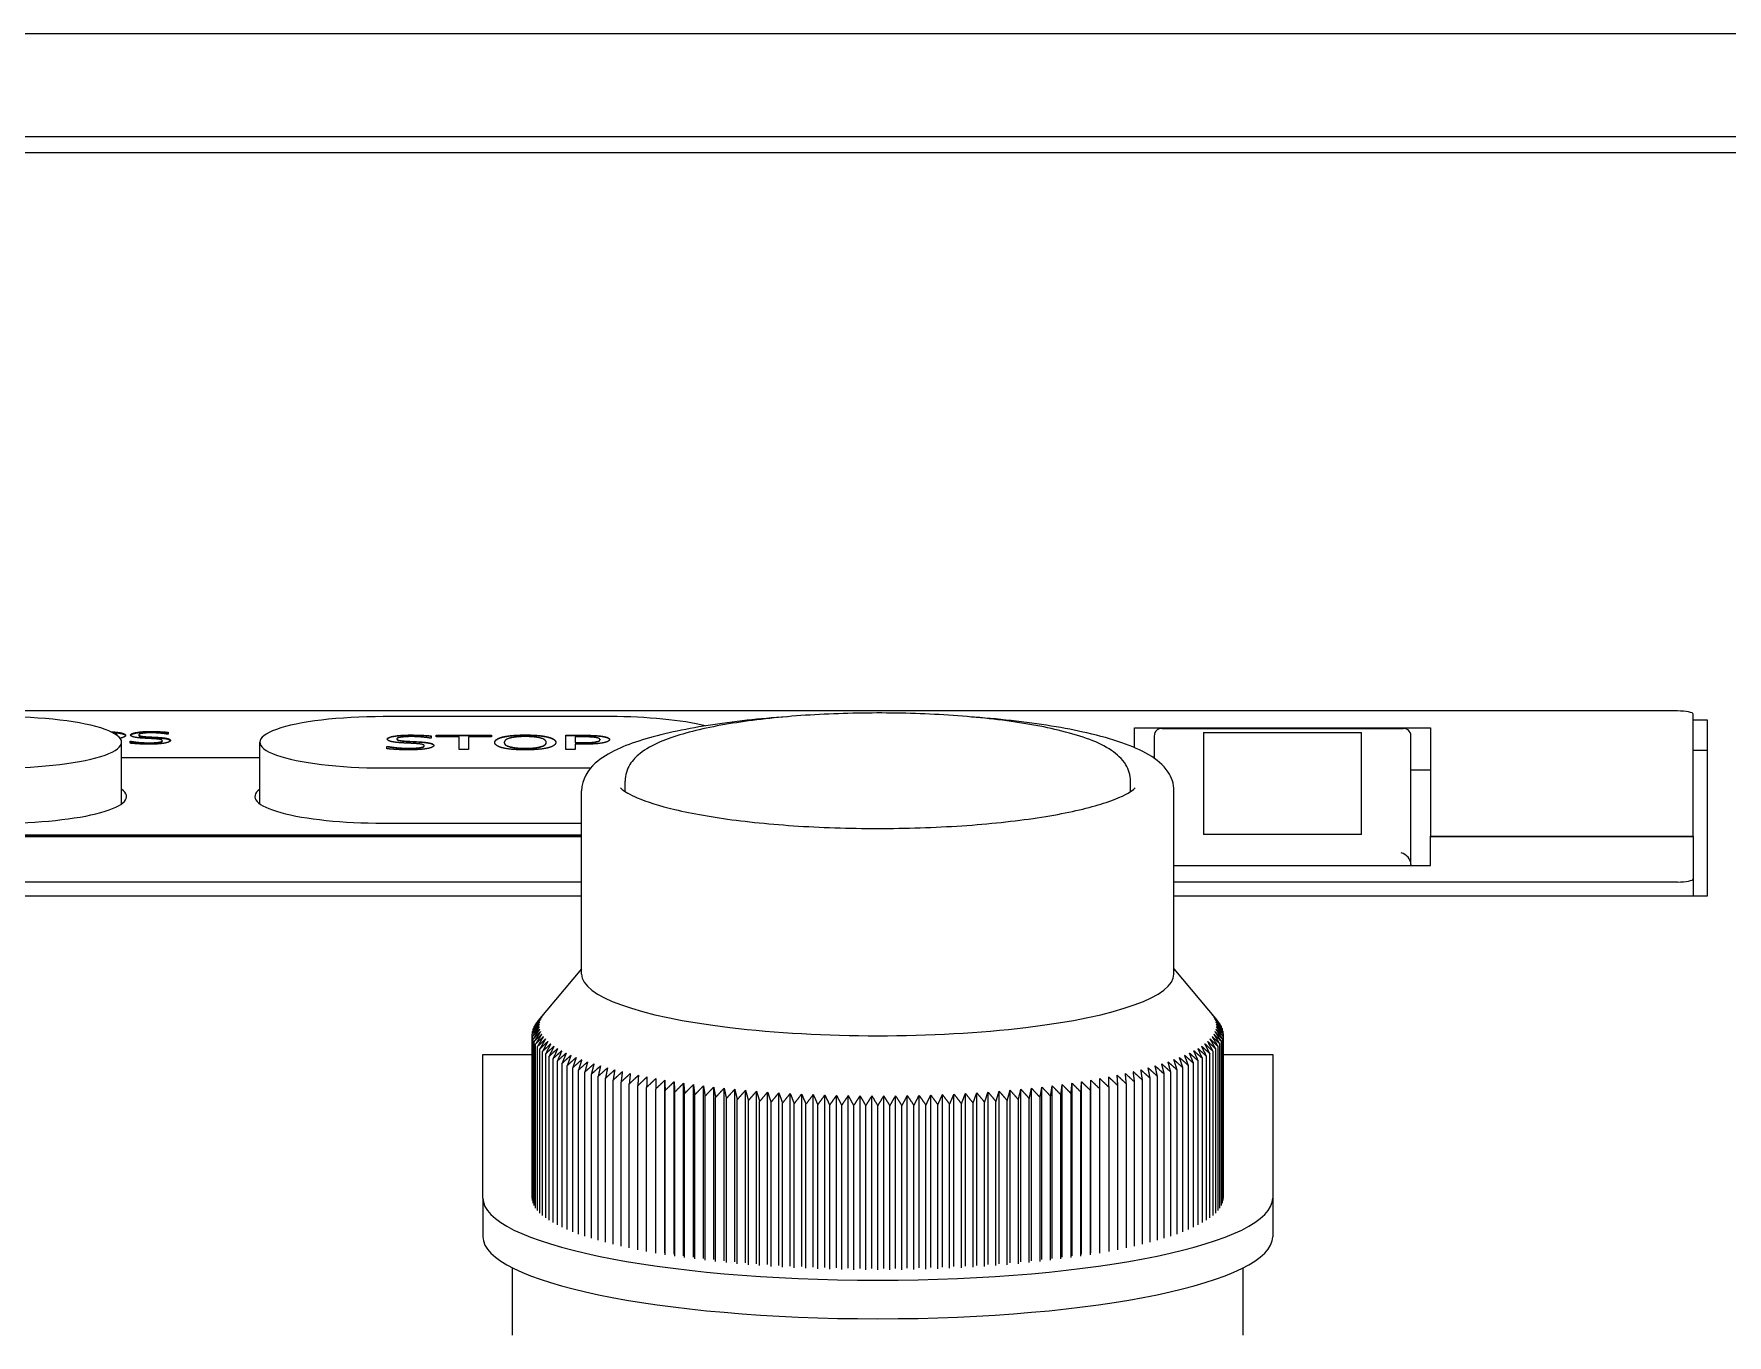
# Model space of a CAD drawing. Header units: millimetres. Extents: x 4969 to 37601, y -771 to 6478.
# Drawn here: x 28640.9 to 28726.7, y 858.5 to 924.4 of the extents above; entities that cross this region are included whole.
import ezdxf

# ---------------------------------------------------------------- set-up
doc = ezdxf.new("R2010")
doc.units = ezdxf.units.MM
doc.header["$LTSCALE"] = 7
doc.header["$MEASUREMENT"] = 0
doc.layers.get('0').update_dxf_attribs({"linetype": 'CONTINUOUS'})
doc.layers.add('REMOTE BOX ASSY(OP)$0$가시적인 것(ISO)', color=3, linetype='CONTINUOUS', lineweight=5)

# ---------------------------------------------------------------- blocks, each defined once
blk = doc.blocks.new('A$C43C71315')
at = {"layer": 'REMOTE BOX ASSY(OP)$0$가시적인 것(ISO)'}
for p, q in [((150, 1089.103), (-550, 1089.103)), ((-525, 1083.905), (125, 1083.905)), ((120.4, 1083.067), (-520.4, 1083.067)), ((-9.5, 1054.792), (-197.426, 1054.792)), ((-63.55, 1054.506), (-75.05, 1054.506)), ((-8.7, 1048.451), (-8.7, 1054.626)), ((-8.7, 1054.351), (-8, 1054.351)), ((-8, 1054.351), (-8, 1045.41)), ((-88.514, 1053.552), (-88.514, 1053.543)), ((-88.3, 1050.086), (-88.3, 1053.206)), ((-87.867, 1053.261), (-87.838, 1053.261)), ((-87.867, 1053.156), (-87.867, 1053.261)), ((-87.867, 1053.231), (-87.838, 1053.231)), ((-87.838, 1053.261), (-87.838, 1053.231)), ((-87.429, 1053.584), (-87.429, 1053.555)), ((-86.243, 1053.284), (-86.243, 1053.254)), ((-85.944, 1053.614), (-85.973, 1053.614)), ((-85.944, 1053.713), (-85.944, 1053.614)), ((-81.3, 1050.086), (-81.3, 1053.206)), ((-74.358, 1053.377), (-74.358, 1053.367)), ((-72.625, 1053.413), (-72.659, 1053.413)), ((-72.625, 1053.528), (-72.625, 1053.413)), ((-72.373, 1053.562), (-69.559, 1053.562)), ((-72.373, 1053.476), (-72.373, 1053.562)), ((-72.373, 1053.553), (-69.559, 1053.553)), ((-71.198, 1053.476), (-72.373, 1053.476)), ((-71.198, 1052.835), (-71.198, 1053.476)), ((-70.733, 1053.476), (-70.733, 1052.835)), ((-69.559, 1053.476), (-70.733, 1053.476)), ((-69.559, 1053.562), (-69.559, 1053.476)), ((-68.983, 1053.479), (-68.983, 1053.469)), ((-68.918, 1053.198), (-68.918, 1053.189)), ((-66.794, 1053.198), (-66.794, 1053.189)), ((-66.728, 1053.479), (-66.728, 1053.469)), ((-65.798, 1053.562), (-64.919, 1053.562)), ((-65.798, 1052.835), (-65.798, 1053.562)), ((-65.798, 1053.553), (-64.919, 1053.553)), ((-64.947, 1053.479), (-65.333, 1053.479)), ((-65.333, 1053.479), (-65.333, 1053.188)), ((-65.333, 1053.188), (-65.333, 1053.179)), ((-65.333, 1053.188), (-65.015, 1053.188)), ((-65.333, 1053.179), (-65.015, 1053.179)), ((-64.269, 1053.232), (-64.269, 1053.222)), ((-64.071, 1053.34), (-64.071, 1053.33)), ((-37, 1052.933), (-37, 1053.939)), ((-37, 1053.939), (-22, 1053.939)), ((-36, 1053.515), (-36, 1052.391)), ((-35.604, 1053.911), (-23.396, 1053.911)), ((-33.5, 1053.696), (-33.5, 1048.536)), ((-33.5, 1053.696), (-25.5, 1053.696)), ((-25.5, 1048.536), (-25.5, 1053.696)), ((-23, 1047.007), (-23, 1053.515)), ((-22, 1053.939), (-22, 1048.451)), ((-88.3, 1052.442), (-81.3, 1052.442)), ((-88.3, 1052.433), (-81.3, 1052.433)), ((-74.868, 1053), (-74.834, 1053)), ((-74.868, 1052.878), (-74.868, 1053)), ((-74.868, 1052.99), (-74.834, 1052.99)), ((-74.834, 1053), (-74.834, 1052.99)), ((-72.974, 1053.027), (-72.974, 1053.017)), ((-70.733, 1052.835), (-71.198, 1052.835)), ((-65.333, 1052.835), (-65.798, 1052.835)), ((-65.333, 1053.106), (-65.333, 1052.835)), ((-64.939, 1053.106), (-65.333, 1053.106)), ((-8, 1052.786), (-8.7, 1052.786)), ((-75.05, 1051.907), (-64.544, 1051.907)), ((-22, 1051.788), (-23, 1051.788)), ((-65, 1041.455), (-65, 1050.748)), ((-62.8, 1050.706), (-62.8, 1051.237)), ((-37.2, 1050.706), (-37.2, 1051.237)), ((-35, 1041.455), (-35, 1050.748)), ((-75.05, 1049.106), (-65, 1049.106)), ((-138.467, 1048.451), (-65, 1048.451)), ((-138.398, 1048.431), (-65, 1048.431)), ((-65, 1048.492), (-107.25, 1048.492)), ((-25.5, 1048.536), (-33.5, 1048.536)), ((-22, 1048.451), (-8.7, 1048.451)), ((-22, 1048.431), (-22, 1048.451)), ((-22, 1048.431), (-8.7, 1048.431)), ((-22, 1046.955), (-22, 1048.431)), ((-8.7, 1048.451), (-8.7, 1048.431)), ((-8.7, 1048.431), (-8.7, 1046.29)), ((-35, 1046.955), (-22, 1046.955)), ((-23, 1047.007), (-23, 1046.955)), ((-65, 1046.123), (-135.042, 1046.123)), ((-9.5, 1046.123), (-35, 1046.123)), ((-8.7, 1046.29), (-8.7, 1045.41)), ((-65, 1045.41), (-135, 1045.41)), ((-8, 1045.41), (-35, 1045.41)), ((-65, 1041.724), (-67.195, 1039.102)), ((-35, 1041.724), (-32.805, 1039.102)), ((-67.457, 1038.593), (-67.457, 1038.677)), ((-67.404, 1038.746), (-67.404, 1038.803)), ((-67.33, 1038.897), (-67.33, 1038.929)), ((-67.234, 1039.046), (-67.234, 1039.055)), ((-32.766, 1039.046), (-32.766, 1039.055)), ((-32.67, 1038.897), (-32.67, 1038.929)), ((-32.596, 1038.746), (-32.596, 1038.803)), ((-32.543, 1038.593), (-32.543, 1038.677)), ((-67.5, 1030.109), (-67.5, 1038.423)), ((-67.489, 1038.438), (-67.489, 1038.55)), ((-67.489, 1029.982), (-67.489, 1038.296)), ((-67.457, 1029.855), (-67.457, 1038.169)), ((-67.404, 1029.728), (-67.404, 1038.043)), ((-67.33, 1029.602), (-67.33, 1037.917)), ((-67.234, 1029.477), (-67.234, 1037.791)), ((-32.766, 1029.477), (-32.766, 1037.791)), ((-32.67, 1029.602), (-32.67, 1037.917)), ((-32.596, 1029.728), (-32.596, 1038.043)), ((-32.543, 1029.855), (-32.543, 1038.169)), ((-32.511, 1038.438), (-32.511, 1038.55)), ((-32.511, 1029.982), (-32.511, 1038.296)), ((-32.5, 1030.109), (-32.5, 1038.423)), ((-70, 1037.386), (-67.5, 1037.386)), ((-70, 1030.109), (-70, 1037.386)), ((-67.118, 1029.352), (-67.118, 1037.666)), ((-66.98, 1029.228), (-66.98, 1037.543)), ((-66.822, 1029.106), (-66.822, 1037.42)), ((-66.643, 1028.984), (-66.643, 1037.299)), ((-66.445, 1028.864), (-66.445, 1037.178)), ((-66.226, 1028.746), (-66.226, 1037.06)), ((-65.987, 1028.629), (-65.987, 1036.943)), ((-34.013, 1028.629), (-34.013, 1036.943)), ((-33.774, 1028.746), (-33.774, 1037.06)), ((-33.555, 1028.864), (-33.555, 1037.178)), ((-33.357, 1028.984), (-33.357, 1037.299)), ((-33.178, 1029.106), (-33.178, 1037.42)), ((-33.02, 1029.228), (-33.02, 1037.543)), ((-32.882, 1029.352), (-32.882, 1037.666)), ((-32.5, 1037.386), (-30, 1037.386)), ((-30, 1037.386), (-30, 1030.109)), ((-65.729, 1028.514), (-65.729, 1036.828)), ((-65.452, 1028.4), (-65.452, 1036.715)), ((-65.155, 1028.289), (-65.155, 1036.604)), ((-64.841, 1028.181), (-64.841, 1036.495)), ((-64.508, 1028.074), (-64.508, 1036.388)), ((-64.158, 1027.97), (-64.158, 1036.284)), ((-63.79, 1027.869), (-63.79, 1036.183)), ((-63.406, 1027.77), (-63.406, 1036.084)), ((-60.79, 1027.338), (-60.79, 1036.082)), ((-60.319, 1027.262), (-60.319, 1036.005)), ((-39.681, 1027.262), (-39.681, 1036.005)), ((-39.21, 1027.338), (-39.21, 1036.082)), ((-36.594, 1027.77), (-36.594, 1036.084)), ((-36.21, 1027.869), (-36.21, 1036.183)), ((-35.842, 1027.97), (-35.842, 1036.284)), ((-35.492, 1028.074), (-35.492, 1036.388)), ((-35.159, 1028.181), (-35.159, 1036.495)), ((-34.845, 1028.289), (-34.845, 1036.604)), ((-34.548, 1028.4), (-34.548, 1036.715)), ((-34.271, 1028.514), (-34.271, 1036.828)), ((-63.005, 1027.674), (-63.005, 1035.988)), ((-62.588, 1027.581), (-62.588, 1035.895)), ((-62.157, 1027.491), (-62.157, 1035.806)), ((-61.71, 1027.405), (-61.71, 1035.719)), ((-61.249, 1027.321), (-61.249, 1035.636)), ((-60.774, 1027.241), (-60.774, 1035.556)), ((-60.286, 1027.165), (-60.286, 1035.479)), ((-59.835, 1027.188), (-59.835, 1035.932)), ((-59.786, 1027.092), (-59.786, 1035.406)), ((-59.338, 1027.119), (-59.338, 1035.863)), ((-59.274, 1027.023), (-59.274, 1035.337)), ((-58.831, 1027.053), (-58.831, 1035.797)), ((-58.75, 1026.958), (-58.75, 1035.272)), ((-58.313, 1026.991), (-58.313, 1035.734)), ((-58.216, 1026.896), (-58.216, 1035.21)), ((-57.784, 1026.932), (-57.784, 1035.676)), ((-57.671, 1026.838), (-57.671, 1035.153)), ((-57.246, 1026.878), (-57.246, 1035.621)), ((-56.699, 1026.827), (-56.699, 1035.571)), ((-56.145, 1026.781), (-56.145, 1035.524)), ((-55.582, 1026.738), (-55.582, 1035.482)), ((-55.013, 1026.7), (-55.013, 1035.443)), ((-54.438, 1026.665), (-54.438, 1035.409)), ((-53.857, 1026.635), (-53.857, 1035.379)), ((-53.272, 1026.609), (-53.272, 1035.353)), ((-52.682, 1026.588), (-52.682, 1035.331)), ((-52.09, 1026.57), (-52.09, 1035.314)), ((-51.494, 1026.557), (-51.494, 1035.301)), ((-50.897, 1026.549), (-50.897, 1035.292)), ((-50.299, 1026.544), (-50.299, 1035.288)), ((-49.701, 1026.544), (-49.701, 1035.288)), ((-49.103, 1026.549), (-49.103, 1035.292)), ((-48.506, 1026.557), (-48.506, 1035.301)), ((-47.91, 1026.57), (-47.91, 1035.314)), ((-47.318, 1026.588), (-47.318, 1035.331)), ((-46.728, 1026.609), (-46.728, 1035.353)), ((-46.143, 1026.635), (-46.143, 1035.379)), ((-45.562, 1026.665), (-45.562, 1035.409)), ((-44.987, 1026.7), (-44.987, 1035.443)), ((-44.418, 1026.738), (-44.418, 1035.482)), ((-43.855, 1026.781), (-43.855, 1035.524)), ((-43.301, 1026.827), (-43.301, 1035.571)), ((-42.754, 1026.878), (-42.754, 1035.621)), ((-42.329, 1026.838), (-42.329, 1035.153)), ((-42.216, 1026.932), (-42.216, 1035.676)), ((-41.784, 1026.896), (-41.784, 1035.21)), ((-41.687, 1026.991), (-41.687, 1035.734)), ((-41.25, 1026.958), (-41.25, 1035.272)), ((-41.169, 1027.053), (-41.169, 1035.797)), ((-40.726, 1027.023), (-40.726, 1035.337)), ((-40.662, 1027.119), (-40.662, 1035.863)), ((-40.214, 1027.092), (-40.214, 1035.406)), ((-40.165, 1027.188), (-40.165, 1035.932)), ((-39.714, 1027.165), (-39.714, 1035.479)), ((-39.226, 1027.241), (-39.226, 1035.556)), ((-38.751, 1027.321), (-38.751, 1035.636)), ((-38.29, 1027.405), (-38.29, 1035.719)), ((-37.843, 1027.491), (-37.843, 1035.806)), ((-37.412, 1027.581), (-37.412, 1035.895)), ((-36.995, 1027.674), (-36.995, 1035.988)), ((-57.118, 1026.785), (-57.118, 1035.099)), ((-56.556, 1026.735), (-56.556, 1035.049)), ((-55.985, 1026.69), (-55.985, 1035.004)), ((-55.408, 1026.648), (-55.408, 1034.963)), ((-54.824, 1026.611), (-54.824, 1034.925)), ((-54.234, 1026.578), (-54.234, 1034.893)), ((-53.638, 1026.55), (-53.638, 1034.864)), ((-53.039, 1026.525), (-53.039, 1034.84)), ((-52.436, 1026.506), (-52.436, 1034.82)), ((-51.829, 1026.49), (-51.829, 1034.804)), ((-51.221, 1026.479), (-51.221, 1034.793)), ((-50.611, 1026.472), (-50.611, 1034.787)), ((-50, 1026.47), (-50, 1034.784)), ((-49.389, 1026.472), (-49.389, 1034.787)), ((-48.779, 1026.479), (-48.779, 1034.793)), ((-48.171, 1026.49), (-48.171, 1034.804)), ((-47.564, 1026.506), (-47.564, 1034.82)), ((-46.961, 1026.525), (-46.961, 1034.84)), ((-46.362, 1026.55), (-46.362, 1034.864)), ((-45.766, 1026.578), (-45.766, 1034.893)), ((-45.176, 1026.611), (-45.176, 1034.925)), ((-44.592, 1026.648), (-44.592, 1034.963)), ((-44.015, 1026.69), (-44.015, 1035.004)), ((-43.444, 1026.735), (-43.444, 1035.049)), ((-42.882, 1026.785), (-42.882, 1035.099)), ((-70, 1030.109), (-70, 1028.152)), ((-30, 1030.109), (-30, 1028.152)), ((-68.5, 1023.164), (-68.5, 1026.572)), ((-31.5, 1023.164), (-31.5, 1026.572))]:
    blk.add_line(p, q, dxfattribs=at)
for centre, major_axis, ratio, start_param, end_param in [((-94.55, 1053.206), (6.25, 0), 0.207912, 4.712389, 7.853982), ((-75.05, 1053.206), (-6.25, 0), 0.207912, 4.712389, 7.853982), ((-63.55, 1053.206), (-6.25, 0), 0.207912, 3.833481, 4.712389), ((-9.5, 1054.626), (0.8, 0), 0.207912, 0, 1.570796), ((-35.5, 1053.411), (-0.389, 0.389), 0.809784, 5.393067, 6.963864), ((-23.5, 1053.411), (0.389, 0.389), 0.809784, 5.602507, 7.173303), ((-94.55, 1050.458), (6.5, 0), 0.207912, 4.712389, 6.561432), ((-75.05, 1050.458), (-6.5, 0), 0.207912, 6.004938, 7.853982), ((-23.5, 1047.111), (-0.389, 0.389), 0.809784, 3.822271, 5.393067), ((-9.5, 1046.29), (0.8, 0), 0.207912, 4.712389, 6.283185), ((-50, 1041.455), (-15, 0), 0.207912, 0, 3.141593), ((-50, 1030.109), (20, 0), 0.207912, 3.141593, 6.283185), ((-50, 1028.152), (20, 0), 0.207912, 3.141593, 6.283185)]:
    blk.add_ellipse(centre, major_axis=major_axis, ratio=ratio, start_param=start_param, end_param=end_param, dxfattribs=at)
for points, degree, knots in [([(-54.626, 1054.497), (-55.309, 1054.449), (-55.976, 1054.389), (-58, 1054.168), (-59.268, 1053.969), (-61.499, 1053.481), (-62.447, 1053.193), (-63.628, 1052.645), (-63.996, 1052.428), (-64.675, 1051.817), (-65, 1051.332), (-65, 1050.748)], 3, [1.902183, 1.902183, 1.902183, 1.902183, 2.054348, 2.054348, 2.381972, 2.381972, 2.720407, 2.720407, 2.914471, 2.914471, 3.141593, 3.141593, 3.141593, 3.141593]), ([(-37.2, 1051.237), (-37.2, 1051.539), (-37.298, 1051.83), (-37.63, 1052.38), (-37.886, 1052.601), (-38.804, 1053.219), (-39.632, 1053.512), (-41.61, 1054.007), (-42.705, 1054.199), (-45.067, 1054.486), (-46.321, 1054.586), (-48.897, 1054.694), (-50.217, 1054.704), (-52.805, 1054.636), (-54.072, 1054.558), (-56.442, 1054.319), (-57.542, 1054.157), (-59.496, 1053.755), (-60.338, 1053.516), (-61.409, 1053.056), (-61.748, 1052.872), (-62.237, 1052.481), (-62.414, 1052.303), (-62.699, 1051.84), (-62.8, 1051.544), (-62.8, 1051.237)], 3, [0, 0, 0, 0, 0.12492, 0.12492, 0.299812, 0.299812, 0.693378, 0.693378, 1.041061, 1.041061, 1.371063, 1.371063, 1.696968, 1.696968, 2.022558, 2.022558, 2.351049, 2.351049, 2.690885, 2.690885, 2.887309, 2.887309, 3.014451, 3.014451, 3.141593, 3.141593, 3.141593, 3.141593]), ([(-35, 1050.748), (-35, 1051.096), (-35.122, 1051.429), (-35.545, 1052.074), (-35.883, 1052.336), (-37.053, 1053.031), (-38.097, 1053.378), (-40.524, 1053.934), (-41.825, 1054.145), (-43.934, 1054.381), (-44.644, 1054.445), (-45.374, 1054.497)], 3, [0, 0, 0, 0, 0.135472, 0.135472, 0.336555, 0.336555, 0.737002, 0.737002, 1.076902, 1.076902, 1.239409, 1.239409, 1.239409, 1.239409]), ([(-88.844, 1053.736), (-88.814, 1053.735), (-88.599, 1053.725), (-88.455, 1053.704)], 2, [0.85068, 0.85068, 0.85068, 1, 2, 2, 2]), ([(-88.514, 1053.552), (-88.514, 1053.585), (-88.598, 1053.622), (-88.646, 1053.633)], 2, [0, 0, 0, 1, 1.569534, 1.569534, 1.569534]), ([(-88.455, 1053.675), (-88.288, 1053.651), (-88.112, 1053.583), (-88.1, 1053.541)], 2, [0, 0, 0, 1, 1.849967, 1.849967, 1.849967]), ([(-87.843, 1053.56), (-87.819, 1053.627), (-87.276, 1053.725), (-86.836, 1053.725)], 2, [0.092647, 0.092647, 0.092647, 1, 2, 2, 2]), ([(-86.423, 1053.425), (-86.114, 1053.405), (-85.847, 1053.331), (-85.83, 1053.283)], 2, [0, 0, 0, 1, 1.865222, 1.865222, 1.865222]), ([(-74.843, 1053.362), (-74.834, 1053.447), (-74.179, 1053.566), (-73.666, 1053.566)], 2, [0.026074, 0.026074, 0.026074, 1, 2, 2, 2]), ([(-73.184, 1053.216), (-72.824, 1053.193), (-72.495, 1053.102), (-72.489, 1053.038)], 2, [0, 0, 0, 1, 1.961856, 1.961856, 1.961856]), ([(-69.403, 1053.194), (-69.4, 1053.282), (-69.185, 1053.419), (-68.983, 1053.469)], 2, [0.027009, 0.027009, 0.027009, 1, 2, 2, 2]), ([(-66.728, 1053.469), (-66.53, 1053.421), (-66.312, 1053.281), (-66.309, 1053.194)], 2, [0, 0, 0, 1, 1.972817, 1.972817, 1.972817]), ([(-64.003, 1053.507), (-63.807, 1053.479), (-63.59, 1053.396), (-63.586, 1053.338)], 2, [0, 0, 0, 1, 1.957622, 1.957622, 1.957622]), ([(-63.035, 1050.903), (-63.025, 1050.888), (-63.01, 1050.867), (-62.825, 1050.711), (-62.564, 1050.551), (-61.717, 1050.19), (-61.064, 1049.983), (-59.394, 1049.589), (-58.342, 1049.404), (-55.963, 1049.102), (-54.629, 1048.987), (-51.835, 1048.846), (-50.374, 1048.822), (-47.486, 1048.869), (-46.059, 1048.94), (-43.398, 1049.169), (-42.163, 1049.327), (-40.031, 1049.705), (-39.127, 1049.926), (-37.791, 1050.371), (-37.33, 1050.606), (-37.008, 1050.845), (-36.982, 1050.88), (-36.965, 1050.903)], 3, [3.27604, 3.27604, 3.27604, 3.27604, 3.383779, 3.383779, 3.59542, 3.59542, 3.863673, 3.863673, 4.163852, 4.163852, 4.475153, 4.475153, 4.789984, 4.789984, 5.105369, 5.105369, 5.418964, 5.418964, 5.726027, 5.726027, 6.010941, 6.010941, 6.148738, 6.148738, 6.148738, 6.148738])]:
    blk.add_open_spline(points, degree=degree, knots=knots, dxfattribs=at)
for points in [[(-88.777, 1053.704), (-88.595, 1053.695), (-88.455, 1053.675)], [(-88.514, 1053.544), (-88.514, 1053.548), (-88.514, 1053.552)], [(-88.455, 1053.704), (-88.288, 1053.68), (-88.098, 1053.607), (-88.098, 1053.555)], [(-88.36, 1053.416), (-88.37, 1053.414), (-88.379, 1053.412)], [(-88.098, 1053.555), (-88.098, 1053.514), (-88.236, 1053.442), (-88.36, 1053.416)], [(-86.882, 1053.108), (-87.208, 1053.108), (-87.665, 1053.136), (-87.867, 1053.156)], [(-87.845, 1053.575), (-87.845, 1053.651), (-87.276, 1053.754), (-86.836, 1053.754)], [(-87.651, 1053.463), (-87.743, 1053.483), (-87.845, 1053.539), (-87.845, 1053.575)], [(-87.838, 1053.261), (-87.641, 1053.222), (-87.142, 1053.18), (-86.912, 1053.18)], [(-87.838, 1053.231), (-87.641, 1053.193), (-87.142, 1053.15), (-86.912, 1053.15)], [(-87.155, 1053.408), (-87.31, 1053.416), (-87.556, 1053.442), (-87.651, 1053.463)], [(-86.809, 1053.682), (-87.087, 1053.682), (-87.429, 1053.628), (-87.429, 1053.584)], [(-87.429, 1053.584), (-87.429, 1053.545), (-87.228, 1053.498), (-87.038, 1053.487)], [(-87.429, 1053.555), (-87.429, 1053.515), (-87.228, 1053.468), (-87.038, 1053.458)], [(-86.612, 1053.379), (-86.751, 1053.387), (-86.982, 1053.399), (-87.155, 1053.408)], [(-87.038, 1053.487), (-86.912, 1053.48), (-86.544, 1053.462), (-86.423, 1053.454)], [(-87.038, 1053.458), (-86.912, 1053.451), (-86.544, 1053.432), (-86.423, 1053.425)], [(-86.912, 1053.18), (-86.581, 1053.18), (-86.243, 1053.237), (-86.243, 1053.284)], [(-86.912, 1053.15), (-86.581, 1053.15), (-86.243, 1053.207), (-86.243, 1053.254)], [(-86.1, 1053.165), (-86.243, 1053.137), (-86.608, 1053.108), (-86.882, 1053.108)], [(-86.836, 1053.754), (-86.583, 1053.754), (-86.136, 1053.733), (-85.944, 1053.713)], [(-86.836, 1053.725), (-86.583, 1053.725), (-86.136, 1053.704), (-85.944, 1053.684)], [(-85.973, 1053.614), (-86.117, 1053.642), (-86.564, 1053.682), (-86.809, 1053.682)], [(-86.243, 1053.284), (-86.243, 1053.321), (-86.42, 1053.368), (-86.612, 1053.379)], [(-86.423, 1053.454), (-86.114, 1053.434), (-85.827, 1053.355), (-85.827, 1053.297)], [(-85.827, 1053.297), (-85.827, 1053.26), (-85.971, 1053.189), (-86.1, 1053.165)], [(-74.843, 1053.367), (-74.843, 1053.456), (-74.179, 1053.575), (-73.666, 1053.575)], [(-74.616, 1053.236), (-74.724, 1053.26), (-74.843, 1053.325), (-74.843, 1053.367)], [(-74.037, 1053.171), (-74.219, 1053.181), (-74.505, 1053.211), (-74.616, 1053.236)], [(-73.635, 1053.492), (-73.958, 1053.492), (-74.358, 1053.428), (-74.358, 1053.377)], [(-74.358, 1053.377), (-74.358, 1053.331), (-74.123, 1053.276), (-73.901, 1053.264)], [(-74.358, 1053.367), (-74.358, 1053.321), (-74.123, 1053.267), (-73.901, 1053.254)], [(-73.405, 1053.138), (-73.567, 1053.148), (-73.836, 1053.161), (-74.037, 1053.171)], [(-73.901, 1053.264), (-73.754, 1053.256), (-73.326, 1053.234), (-73.184, 1053.226)], [(-73.901, 1053.254), (-73.754, 1053.246), (-73.326, 1053.225), (-73.184, 1053.216)], [(-73.666, 1053.575), (-73.371, 1053.575), (-72.849, 1053.551), (-72.625, 1053.528)], [(-73.666, 1053.566), (-73.371, 1053.566), (-72.849, 1053.541), (-72.625, 1053.518)], [(-72.659, 1053.413), (-72.826, 1053.444), (-73.348, 1053.492), (-73.635, 1053.492)], [(-73.184, 1053.226), (-72.824, 1053.203), (-72.489, 1053.11), (-72.489, 1053.042)], [(-69.403, 1053.198), (-69.403, 1053.29), (-69.185, 1053.429), (-68.983, 1053.479)], [(-68.986, 1052.918), (-69.187, 1052.967), (-69.403, 1053.109), (-69.403, 1053.198)], [(-68.983, 1053.479), (-68.779, 1053.528), (-68.209, 1053.578), (-67.857, 1053.578)], [(-68.983, 1053.469), (-68.779, 1053.518), (-68.209, 1053.568), (-67.857, 1053.568)], [(-68.631, 1053.418), (-68.77, 1053.381), (-68.918, 1053.269), (-68.918, 1053.198)], [(-68.918, 1053.198), (-68.918, 1053.055), (-68.339, 1052.903), (-67.854, 1052.903)], [(-68.918, 1053.189), (-68.918, 1053.045), (-68.339, 1052.893), (-67.854, 1052.893)], [(-67.854, 1053.494), (-68.107, 1053.494), (-68.487, 1053.457), (-68.631, 1053.418)], [(-67.857, 1053.578), (-67.5, 1053.578), (-66.927, 1053.526), (-66.728, 1053.479)], [(-67.857, 1053.568), (-67.5, 1053.568), (-66.927, 1053.516), (-66.728, 1053.469)], [(-67.08, 1053.418), (-67.219, 1053.456), (-67.61, 1053.494), (-67.854, 1053.494)], [(-67.854, 1052.903), (-67.369, 1052.903), (-66.794, 1053.055), (-66.794, 1053.198)], [(-67.854, 1052.893), (-67.369, 1052.893), (-66.794, 1053.045), (-66.794, 1053.189)], [(-66.794, 1053.198), (-66.794, 1053.27), (-66.944, 1053.382), (-67.08, 1053.418)], [(-66.728, 1053.479), (-66.53, 1053.431), (-66.309, 1053.289), (-66.309, 1053.198)], [(-66.309, 1053.198), (-66.309, 1053.11), (-66.524, 1052.967), (-66.728, 1052.918)], [(-65.015, 1053.188), (-64.732, 1053.188), (-64.383, 1053.207), (-64.269, 1053.232)], [(-65.015, 1053.179), (-64.732, 1053.179), (-64.383, 1053.198), (-64.269, 1053.222)], [(-64.323, 1053.451), (-64.434, 1053.466), (-64.729, 1053.479), (-64.947, 1053.479)], [(-63.892, 1053.181), (-64.074, 1053.144), (-64.564, 1053.106), (-64.939, 1053.106)], [(-64.919, 1053.562), (-64.607, 1053.562), (-64.17, 1053.541), (-64.003, 1053.517)], [(-64.919, 1053.553), (-64.607, 1053.553), (-64.17, 1053.531), (-64.003, 1053.507)], [(-64.071, 1053.34), (-64.071, 1053.378), (-64.195, 1053.433), (-64.323, 1053.451)], [(-64.269, 1053.232), (-64.164, 1053.254), (-64.071, 1053.305), (-64.071, 1053.34)], [(-64.269, 1053.222), (-64.164, 1053.244), (-64.071, 1053.295), (-64.071, 1053.33)], [(-64.003, 1053.517), (-63.807, 1053.489), (-63.586, 1053.404), (-63.586, 1053.343)], [(-63.586, 1053.343), (-63.586, 1053.296), (-63.747, 1053.211), (-63.892, 1053.181)], [(-73.72, 1052.822), (-74.1, 1052.822), (-74.633, 1052.855), (-74.868, 1052.878)], [(-74.834, 1053), (-74.605, 1052.955), (-74.023, 1052.905), (-73.754, 1052.905)], [(-74.834, 1052.99), (-74.605, 1052.945), (-74.023, 1052.896), (-73.754, 1052.896)], [(-73.754, 1052.905), (-73.368, 1052.905), (-72.974, 1052.972), (-72.974, 1053.027)], [(-73.754, 1052.896), (-73.368, 1052.896), (-72.974, 1052.962), (-72.974, 1053.017)], [(-72.806, 1052.888), (-72.974, 1052.856), (-73.399, 1052.822), (-73.72, 1052.822)], [(-72.974, 1053.027), (-72.974, 1053.071), (-73.181, 1053.125), (-73.405, 1053.138)], [(-72.489, 1053.042), (-72.489, 1052.999), (-72.656, 1052.917), (-72.806, 1052.888)], [(-67.857, 1052.819), (-68.212, 1052.819), (-68.779, 1052.869), (-68.986, 1052.918)], [(-66.728, 1052.918), (-66.944, 1052.868), (-67.514, 1052.819), (-67.857, 1052.819)]]:
    blk.add_open_spline(points, degree=2, dxfattribs=at)
for points, weights in [([(-67.143, 1038.914), (-67.32, 1038.673), (-67.5, 1038.423)], [1.00002561969, 1.00010309761, 1]), ([(-67.5, 1038.423), (-67.32, 1038.61), (-67.143, 1038.79)], [1, 1.00010309761, 1.00002561969]), ([(-67.122, 1039.039), (-67.304, 1038.798), (-67.489, 1038.55)], [1.00002561969, 1.0001030976, 1]), ([(-67.489, 1038.55), (-67.315, 1038.736), (-67.143, 1038.914)], [1, 1.00010309761, 1.00002561969]), ([(-67.143, 1038.79), (-67.315, 1038.547), (-67.489, 1038.296)], [1.00002561969, 1.0001030976, 1]), ([(-67.489, 1038.296), (-67.304, 1038.484), (-67.122, 1038.666)], [1, 1.0001030976, 1.00002561969]), ([(-67.081, 1039.163), (-67.267, 1038.924), (-67.457, 1038.677)], [1.00002561969, 1.00010309761, 1]), ([(-67.457, 1038.677), (-67.288, 1038.861), (-67.122, 1039.039)], [1, 1.00010309761, 1.00002561969]), ([(-67.122, 1038.666), (-67.288, 1038.422), (-67.457, 1038.169)], [1.00002561969, 1.0001030976, 1]), ([(-67.018, 1039.287), (-67.209, 1039.049), (-67.404, 1038.803)], [1.00002561969, 1.00010309761, 1]), ([(-67.404, 1038.803), (-67.241, 1038.987), (-67.081, 1039.163)], [1, 1.00010309761, 1.00002561969]), ([(-66.935, 1039.41), (-67.13, 1039.174), (-67.33, 1038.929)], [1.00002561969, 1.0001030976, 1]), ([(-67.33, 1038.929), (-67.172, 1039.111), (-67.018, 1039.287)], [1, 1.00010309759, 1.00002561969]), ([(-67.234, 1039.055), (-67.083, 1039.236), (-66.935, 1039.41)], [1, 1.0001030976, 1.00002561969]), ([(-32.67, 1038.929), (-32.87, 1039.174), (-33.065, 1039.41)], [1, 1.00010309761, 1.00002561969]), ([(-33.065, 1039.41), (-32.917, 1039.236), (-32.766, 1039.055)], [1.00002561969, 1.0001030976, 1]), ([(-32.596, 1038.803), (-32.791, 1039.049), (-32.982, 1039.287)], [1, 1.0001030976, 1.00002561969]), ([(-32.982, 1039.287), (-32.828, 1039.111), (-32.67, 1038.929)], [1.00002561969, 1.0001030976, 1]), ([(-32.543, 1038.677), (-32.733, 1038.924), (-32.919, 1039.163)], [1, 1.00010309761, 1.00002561969]), ([(-32.919, 1039.163), (-32.759, 1038.987), (-32.596, 1038.803)], [1.00002561969, 1.00010309761, 1]), ([(-32.511, 1038.55), (-32.696, 1038.798), (-32.878, 1039.039)], [1, 1.0001030976, 1.00002561969]), ([(-32.878, 1039.039), (-32.712, 1038.861), (-32.543, 1038.677)], [1.00002561969, 1.00010309761, 1]), ([(-32.543, 1038.169), (-32.712, 1038.422), (-32.878, 1038.666)], [1, 1.00010309761, 1.00002561969]), ([(-32.878, 1038.666), (-32.696, 1038.484), (-32.511, 1038.296)], [1.00002561969, 1.0001030976, 1]), ([(-32.5, 1038.423), (-32.68, 1038.673), (-32.857, 1038.914)], [1, 1.0001030976, 1.00002561969]), ([(-32.857, 1038.914), (-32.685, 1038.736), (-32.511, 1038.55)], [1.00002561969, 1.00010309761, 1]), ([(-32.857, 1038.79), (-32.68, 1038.61), (-32.5, 1038.423)], [1.00002561969, 1.0001030976, 1]), ([(-32.511, 1038.296), (-32.685, 1038.547), (-32.857, 1038.79)], [1, 1.0001030976, 1.00002561969]), ([(-67.457, 1038.169), (-67.267, 1038.359), (-67.081, 1038.542)], [1, 1.00010309761, 1.00002561969]), ([(-67.081, 1038.542), (-67.241, 1038.296), (-67.404, 1038.043)], [1.00002561969, 1.0001030976, 1]), ([(-67.404, 1038.043), (-67.209, 1038.234), (-67.018, 1038.418)], [1, 1.0001030976, 1.00002561969]), ([(-67.018, 1038.418), (-67.172, 1038.171), (-67.33, 1037.917)], [1.00002561969, 1.0001030976, 1]), ([(-67.33, 1037.917), (-67.13, 1038.109), (-66.935, 1038.295)], [1, 1.0001030976, 1.00002561969]), ([(-66.935, 1038.295), (-67.083, 1038.047), (-67.234, 1037.791)], [1.00002561969, 1.0001030976, 1]), ([(-67.234, 1037.791), (-67.03, 1037.985), (-66.831, 1038.172)], [1, 1.0001030976, 1.00002561969]), ([(-66.831, 1038.172), (-66.973, 1037.923), (-67.118, 1037.666)], [1.00002561969, 1.0001030976, 1]), ([(-67.118, 1037.666), (-66.91, 1037.862), (-66.707, 1038.05)], [1, 1.00010309761, 1.00002561969]), ([(-66.707, 1038.05), (-66.842, 1037.801), (-66.98, 1037.543)], [1.00002561969, 1.00010309761, 1]), ([(-66.98, 1037.543), (-66.769, 1037.74), (-66.562, 1037.93)], [1, 1.0001030976, 1.00002561969]), ([(-66.562, 1037.93), (-66.691, 1037.679), (-66.822, 1037.42)], [1.00002561969, 1.00010309761, 1]), ([(-66.822, 1037.42), (-66.607, 1037.619), (-66.397, 1037.81)], [1, 1.00010309761, 1.00002561969]), ([(-66.397, 1037.81), (-66.519, 1037.558), (-66.643, 1037.299)], [1.00002561969, 1.0001030976, 1]), ([(-33.357, 1037.299), (-33.481, 1037.558), (-33.603, 1037.81)], [1, 1.0001030976, 1.00002561969]), ([(-33.603, 1037.81), (-33.393, 1037.619), (-33.178, 1037.42)], [1.00002561969, 1.0001030976, 1]), ([(-33.178, 1037.42), (-33.309, 1037.679), (-33.438, 1037.93)], [1, 1.0001030976, 1.00002561969]), ([(-33.438, 1037.93), (-33.231, 1037.74), (-33.02, 1037.543)], [1.00002561969, 1.0001030976, 1]), ([(-33.02, 1037.543), (-33.158, 1037.801), (-33.293, 1038.05)], [1, 1.0001030976, 1.00002561969]), ([(-33.293, 1038.05), (-33.09, 1037.862), (-32.882, 1037.666)], [1.00002561969, 1.00010309761, 1]), ([(-32.882, 1037.666), (-33.027, 1037.923), (-33.169, 1038.172)], [1, 1.0001030976, 1.00002561969]), ([(-33.169, 1038.172), (-32.97, 1037.985), (-32.766, 1037.791)], [1.00002561969, 1.0001030976, 1]), ([(-32.766, 1037.791), (-32.917, 1038.047), (-33.065, 1038.295)], [1, 1.0001030976, 1.00002561969]), ([(-33.065, 1038.295), (-32.87, 1038.109), (-32.67, 1037.917)], [1.00002561969, 1.0001030976, 1]), ([(-32.67, 1037.917), (-32.828, 1038.171), (-32.982, 1038.418)], [1, 1.00010309761, 1.00002561969]), ([(-32.982, 1038.418), (-32.791, 1038.234), (-32.596, 1038.043)], [1.00002561969, 1.0001030976, 1]), ([(-32.596, 1038.043), (-32.759, 1038.296), (-32.919, 1038.542)], [1, 1.0001030976, 1.00002561969]), ([(-32.919, 1038.542), (-32.733, 1038.359), (-32.543, 1038.169)], [1.00002561969, 1.0001030976, 1]), ([(-66.643, 1037.299), (-66.425, 1037.499), (-66.212, 1037.692)], [1, 1.00010309761, 1.00002561969]), ([(-66.212, 1037.692), (-66.327, 1037.439), (-66.445, 1037.178)], [1.00002561969, 1.00010309761, 1]), ([(-66.445, 1037.178), (-66.224, 1037.38), (-66.007, 1037.575)], [1, 1.0001030976, 1.00002561969]), ([(-66.007, 1037.575), (-66.115, 1037.322), (-66.226, 1037.06)], [1.00002561969, 1.00010309761, 1]), ([(-66.226, 1037.06), (-66.002, 1037.263), (-65.783, 1037.459)], [1, 1.00010309761, 1.00002561969]), ([(-65.783, 1037.459), (-65.884, 1037.205), (-65.987, 1036.943)], [1.00002561969, 1.00010309761, 1]), ([(-65.987, 1036.943), (-65.761, 1037.148), (-65.54, 1037.346)], [1, 1.0001030976, 1.00002561969]), ([(-65.54, 1037.346), (-65.633, 1037.091), (-65.729, 1036.828)], [1.00002561969, 1.00010309761, 1]), ([(-65.729, 1036.828), (-65.501, 1037.035), (-65.277, 1037.234)], [1, 1.0001030976, 1.00002561969]), ([(-65.277, 1037.234), (-65.363, 1036.979), (-65.452, 1036.715)], [1.00002561969, 1.00010309761, 1]), ([(-65.452, 1036.715), (-65.222, 1036.923), (-64.996, 1037.124)], [1, 1.0001030976, 1.00002561969]), ([(-64.996, 1037.124), (-65.075, 1036.868), (-65.155, 1036.604)], [1.00002561969, 1.0001030976, 1]), ([(-65.155, 1036.604), (-64.924, 1036.814), (-64.697, 1037.016)], [1, 1.00010309761, 1.00002561969]), ([(-64.697, 1037.016), (-64.768, 1036.76), (-64.841, 1036.495)], [1.00002561969, 1.00010309761, 1]), ([(-64.841, 1036.495), (-64.608, 1036.706), (-64.38, 1036.911)], [1, 1.0001030976, 1.00002561969]), ([(-64.38, 1036.911), (-64.443, 1036.654), (-64.508, 1036.388)], [1.00002561969, 1.00010309761, 1]), ([(-35.492, 1036.388), (-35.557, 1036.654), (-35.62, 1036.911)], [1, 1.00010309761, 1.00002561969]), ([(-35.62, 1036.911), (-35.392, 1036.706), (-35.159, 1036.495)], [1.00002561969, 1.0001030976, 1]), ([(-35.159, 1036.495), (-35.232, 1036.76), (-35.303, 1037.016)], [1, 1.00010309761, 1.00002561969]), ([(-35.303, 1037.016), (-35.076, 1036.814), (-34.845, 1036.604)], [1.00002561969, 1.00010309761, 1]), ([(-34.845, 1036.604), (-34.925, 1036.868), (-35.004, 1037.124)], [1, 1.00010309761, 1.00002561969]), ([(-35.004, 1037.124), (-34.778, 1036.923), (-34.548, 1036.715)], [1.00002561969, 1.0001030976, 1]), ([(-34.548, 1036.715), (-34.637, 1036.979), (-34.723, 1037.234)], [1, 1.0001030976, 1.00002561969]), ([(-34.723, 1037.234), (-34.499, 1037.035), (-34.271, 1036.828)], [1.00002561969, 1.0001030976, 1]), ([(-34.271, 1036.828), (-34.367, 1037.091), (-34.46, 1037.346)], [1, 1.0001030976, 1.00002561969]), ([(-34.46, 1037.346), (-34.239, 1037.148), (-34.013, 1036.943)], [1.00002561969, 1.0001030976, 1]), ([(-34.013, 1036.943), (-34.116, 1037.205), (-34.217, 1037.459)], [1, 1.0001030976, 1.00002561969]), ([(-34.217, 1037.459), (-33.998, 1037.263), (-33.774, 1037.06)], [1.00002561969, 1.0001030976, 1]), ([(-33.774, 1037.06), (-33.885, 1037.322), (-33.993, 1037.575)], [1, 1.0001030976, 1.00002561969]), ([(-33.993, 1037.575), (-33.776, 1037.38), (-33.555, 1037.178)], [1.00002561969, 1.0001030976, 1]), ([(-33.555, 1037.178), (-33.673, 1037.439), (-33.788, 1037.692)], [1, 1.0001030976, 1.00002561969]), ([(-33.788, 1037.692), (-33.575, 1037.499), (-33.357, 1037.299)], [1.00002561969, 1.0001030976, 1]), ([(-64.508, 1036.388), (-64.274, 1036.602), (-64.045, 1036.808)], [1, 1.0001030976, 1.00002561969]), ([(-64.045, 1036.808), (-64.101, 1036.55), (-64.158, 1036.284)], [1.00002561969, 1.0001030976, 1]), ([(-64.158, 1036.284), (-63.923, 1036.499), (-63.693, 1036.707)], [1, 1.0001030976, 1.00002561969]), ([(-63.693, 1036.707), (-63.741, 1036.449), (-63.79, 1036.183)], [1.00002561969, 1.0001030976, 1]), ([(-63.79, 1036.183), (-63.555, 1036.4), (-63.325, 1036.609)], [1, 1.0001030976, 1.00002561969]), ([(-63.325, 1036.609), (-63.365, 1036.351), (-63.406, 1036.084)], [1.00002561969, 1.0001030976, 1]), ([(-63.406, 1036.084), (-63.171, 1036.303), (-62.94, 1036.514)], [1, 1.0001030976, 1.00002561969]), ([(-62.94, 1036.514), (-62.972, 1036.255), (-63.005, 1035.988)], [1.00002561969, 1.0001030976, 1]), ([(-63.005, 1035.988), (-62.77, 1036.208), (-62.54, 1036.421)], [1, 1.00010309761, 1.00002561969]), ([(-62.54, 1036.421), (-62.564, 1036.163), (-62.588, 1035.895)], [1.00002561969, 1.0001030976, 1]), ([(-62.588, 1035.895), (-62.354, 1036.117), (-62.124, 1036.332)], [1, 1.0001030976, 1.00002561969]), ([(-62.124, 1036.332), (-62.14, 1036.073), (-62.157, 1035.806)], [1.00002561969, 1.0001030976, 1]), ([(-62.157, 1035.806), (-61.923, 1036.029), (-61.694, 1036.245)], [1, 1.0001030976, 1.00002561969]), ([(-61.694, 1036.245), (-61.702, 1035.986), (-61.71, 1035.719)], [1.00002561969, 1.0001030976, 1]), ([(-61.71, 1035.719), (-61.477, 1035.944), (-61.249, 1036.162)], [1, 1.0001030976, 1.00002561969]), ([(-61.249, 1036.162), (-61.249, 1035.903), (-61.249, 1035.636)], [1.00002561969, 1.0001030976, 1]), ([(-61.249, 1035.636), (-61.017, 1035.863), (-60.79, 1036.082)], [1, 1.00010309761, 1.00002561969]), ([(-60.79, 1036.082), (-60.782, 1035.823), (-60.774, 1035.556)], [1.00002561969, 1.00010309761, 1]), ([(-60.774, 1035.556), (-60.544, 1035.784), (-60.319, 1036.005)], [1, 1.00010309761, 1.00002561969]), ([(-60.319, 1036.005), (-60.303, 1035.747), (-60.286, 1035.479)], [1.00002561969, 1.00010309761, 1]), ([(-39.714, 1035.479), (-39.697, 1035.747), (-39.681, 1036.005)], [1, 1.0001030976, 1.00002561969]), ([(-39.681, 1036.005), (-39.456, 1035.784), (-39.226, 1035.556)], [1.00002561969, 1.0001030976, 1]), ([(-39.226, 1035.556), (-39.218, 1035.823), (-39.21, 1036.082)], [1, 1.00010309761, 1.00002561969]), ([(-39.21, 1036.082), (-38.983, 1035.863), (-38.751, 1035.636)], [1.00002561969, 1.0001030976, 1]), ([(-38.751, 1035.636), (-38.751, 1035.903), (-38.751, 1036.162)], [1, 1.0001030976, 1.00002561969]), ([(-38.751, 1036.162), (-38.523, 1035.944), (-38.29, 1035.719)], [1.00002561969, 1.0001030976, 1]), ([(-38.29, 1035.719), (-38.298, 1035.986), (-38.306, 1036.245)], [1, 1.00010309761, 1.00002561969]), ([(-38.306, 1036.245), (-38.077, 1036.029), (-37.843, 1035.806)], [1.00002561969, 1.00010309761, 1]), ([(-37.843, 1035.806), (-37.86, 1036.073), (-37.876, 1036.332)], [1, 1.0001030976, 1.00002561969]), ([(-37.876, 1036.332), (-37.646, 1036.117), (-37.412, 1035.895)], [1.00002561969, 1.0001030976, 1]), ([(-37.412, 1035.895), (-37.436, 1036.163), (-37.46, 1036.421)], [1, 1.0001030976, 1.00002561969]), ([(-37.46, 1036.421), (-37.23, 1036.208), (-36.995, 1035.988)], [1.00002561969, 1.00010309761, 1]), ([(-36.995, 1035.988), (-37.028, 1036.255), (-37.06, 1036.514)], [1, 1.00010309759, 1.00002561969]), ([(-37.06, 1036.514), (-36.829, 1036.303), (-36.594, 1036.084)], [1.00002561969, 1.0001030976, 1]), ([(-36.594, 1036.084), (-36.635, 1036.351), (-36.675, 1036.609)], [1, 1.0001030976, 1.00002561969]), ([(-36.675, 1036.609), (-36.445, 1036.4), (-36.21, 1036.183)], [1.00002561969, 1.0001030976, 1]), ([(-36.21, 1036.183), (-36.259, 1036.449), (-36.307, 1036.707)], [1, 1.0001030976, 1.00002561969]), ([(-36.307, 1036.707), (-36.077, 1036.499), (-35.842, 1036.284)], [1.00002561969, 1.0001030976, 1]), ([(-35.842, 1036.284), (-35.899, 1036.55), (-35.955, 1036.808)], [1, 1.0001030976, 1.00002561969]), ([(-35.955, 1036.808), (-35.726, 1036.602), (-35.492, 1036.388)], [1.00002561969, 1.0001030976, 1]), ([(-60.286, 1035.479), (-60.058, 1035.71), (-59.835, 1035.932)], [1, 1.0001030976, 1.00002561969]), ([(-59.835, 1035.932), (-59.81, 1035.674), (-59.786, 1035.406)], [1.00002561969, 1.0001030976, 1]), ([(-59.786, 1035.406), (-59.56, 1035.638), (-59.338, 1035.863)], [1, 1.0001030976, 1.00002561969]), ([(-59.338, 1035.863), (-59.306, 1035.604), (-59.274, 1035.337)], [1.00002561969, 1.0001030976, 1]), ([(-59.274, 1035.337), (-59.05, 1035.571), (-58.831, 1035.797)], [1, 1.0001030976, 1.00002561969]), ([(-58.831, 1035.797), (-58.791, 1035.539), (-58.75, 1035.272)], [1.00002561969, 1.00010309761, 1]), ([(-58.75, 1035.272), (-58.529, 1035.507), (-58.313, 1035.734)], [1, 1.00010309761, 1.00002561969]), ([(-58.313, 1035.734), (-58.265, 1035.477), (-58.216, 1035.21)], [1.00002561969, 1.0001030976, 1]), ([(-58.216, 1035.21), (-57.998, 1035.447), (-57.784, 1035.676)], [1, 1.00010309761, 1.00002561969]), ([(-57.784, 1035.676), (-57.728, 1035.419), (-57.671, 1035.153)], [1.00002561969, 1.00010309761, 1]), ([(-57.671, 1035.153), (-57.457, 1035.391), (-57.246, 1035.621)], [1, 1.00010309761, 1.00002561969]), ([(-57.246, 1035.621), (-57.183, 1035.364), (-57.118, 1035.099)], [1.00002561969, 1.0001030976, 1]), ([(-57.118, 1035.099), (-56.907, 1035.339), (-56.699, 1035.571)], [1, 1.00010309761, 1.00002561969]), ([(-56.699, 1035.571), (-56.628, 1035.314), (-56.556, 1035.049)], [1.00002561969, 1.0001030976, 1]), ([(-56.556, 1035.049), (-56.348, 1035.291), (-56.145, 1035.524)], [1, 1.00010309761, 1.00002561969]), ([(-56.145, 1035.524), (-56.066, 1035.268), (-55.985, 1035.004)], [1.00002561969, 1.0001030976, 1]), ([(-55.985, 1035.004), (-55.782, 1035.247), (-55.582, 1035.482)], [1, 1.00010309761, 1.00002561969]), ([(-55.582, 1035.482), (-55.496, 1035.226), (-55.408, 1034.963)], [1.00002561969, 1.0001030976, 1]), ([(-55.408, 1034.963), (-55.208, 1035.207), (-55.013, 1035.443)], [1, 1.0001030976, 1.00002561969]), ([(-55.013, 1035.443), (-54.919, 1035.189), (-54.824, 1034.925)], [1.00002561969, 1.0001030976, 1]), ([(-54.824, 1034.925), (-54.629, 1035.171), (-54.438, 1035.409)], [1, 1.0001030976, 1.00002561969]), ([(-54.438, 1035.409), (-54.337, 1035.155), (-54.234, 1034.893)], [1.00002561969, 1.0001030976, 1]), ([(-54.234, 1034.893), (-54.043, 1035.14), (-53.857, 1035.379)], [1, 1.00010309761, 1.00002561969]), ([(-53.857, 1035.379), (-53.749, 1035.126), (-53.638, 1034.864)], [1.00002561969, 1.0001030976, 1]), ([(-53.638, 1034.864), (-53.453, 1035.113), (-53.272, 1035.353)], [1, 1.0001030976, 1.00002561969]), ([(-53.272, 1035.353), (-53.156, 1035.101), (-53.039, 1034.84)], [1.00002561969, 1.0001030976, 1]), ([(-53.039, 1034.84), (-52.859, 1035.09), (-52.682, 1035.331)], [1, 1.0001030976, 1.00002561969]), ([(-52.682, 1035.331), (-52.56, 1035.08), (-52.436, 1034.82)], [1.00002561969, 1.00010309761, 1]), ([(-52.436, 1034.82), (-52.261, 1035.071), (-52.09, 1035.314)], [1, 1.00010309761, 1.00002561969]), ([(-52.09, 1035.314), (-51.961, 1035.063), (-51.829, 1034.804)], [1.00002561969, 1.00010309761, 1]), ([(-51.829, 1034.804), (-51.66, 1035.057), (-51.494, 1035.301)], [1, 1.0001030976, 1.00002561969]), ([(-51.494, 1035.301), (-51.359, 1035.051), (-51.221, 1034.793)], [1.00002561969, 1.0001030976, 1]), ([(-51.221, 1034.793), (-51.057, 1035.047), (-50.897, 1035.292)], [1, 1.0001030976, 1.00002561969]), ([(-50.897, 1035.292), (-50.756, 1035.044), (-50.611, 1034.787)], [1.00002561969, 1.00010309761, 1]), ([(-50.611, 1034.787), (-50.453, 1035.041), (-50.299, 1035.288)], [1, 1.0001030976, 1.00002561969]), ([(-50.299, 1035.288), (-50.151, 1035.04), (-50, 1034.784)], [1.00002561969, 1.00010309761, 1]), ([(-50, 1034.784), (-49.849, 1035.04), (-49.701, 1035.288)], [1, 1.0001030976, 1.00002561969]), ([(-49.701, 1035.288), (-49.547, 1035.041), (-49.389, 1034.787)], [1.00002561969, 1.00010309761, 1]), ([(-49.389, 1034.787), (-49.244, 1035.044), (-49.103, 1035.292)], [1, 1.0001030976, 1.00002561969]), ([(-49.103, 1035.292), (-48.943, 1035.047), (-48.779, 1034.793)], [1.00002561969, 1.00010309761, 1]), ([(-48.779, 1034.793), (-48.641, 1035.051), (-48.506, 1035.301)], [1, 1.0001030976, 1.00002561969]), ([(-48.506, 1035.301), (-48.34, 1035.057), (-48.171, 1034.804)], [1.00002561969, 1.0001030976, 1]), ([(-48.171, 1034.804), (-48.039, 1035.063), (-47.91, 1035.314)], [1, 1.0001030976, 1.00002561969]), ([(-47.91, 1035.314), (-47.739, 1035.071), (-47.564, 1034.82)], [1.00002561969, 1.0001030976, 1]), ([(-47.564, 1034.82), (-47.44, 1035.08), (-47.318, 1035.331)], [1, 1.0001030976, 1.00002561969]), ([(-47.318, 1035.331), (-47.141, 1035.09), (-46.961, 1034.84)], [1.00002561969, 1.0001030976, 1]), ([(-46.961, 1034.84), (-46.844, 1035.101), (-46.728, 1035.353)], [1, 1.00010309761, 1.00002561969]), ([(-46.728, 1035.353), (-46.547, 1035.113), (-46.362, 1034.864)], [1.00002561969, 1.0001030976, 1]), ([(-46.362, 1034.864), (-46.251, 1035.126), (-46.143, 1035.379)], [1, 1.00010309761, 1.00002561969]), ([(-46.143, 1035.379), (-45.957, 1035.14), (-45.766, 1034.893)], [1.00002561969, 1.0001030976, 1]), ([(-45.766, 1034.893), (-45.663, 1035.155), (-45.562, 1035.409)], [1, 1.0001030976, 1.00002561969]), ([(-45.562, 1035.409), (-45.371, 1035.171), (-45.176, 1034.925)], [1.00002561969, 1.00010309761, 1]), ([(-45.176, 1034.925), (-45.081, 1035.189), (-44.987, 1035.443)], [1, 1.00010309761, 1.00002561969]), ([(-44.987, 1035.443), (-44.792, 1035.207), (-44.592, 1034.963)], [1.00002561969, 1.0001030976, 1]), ([(-44.592, 1034.963), (-44.504, 1035.226), (-44.418, 1035.482)], [1, 1.0001030976, 1.00002561969]), ([(-44.418, 1035.482), (-44.218, 1035.247), (-44.015, 1035.004)], [1.00002561969, 1.0001030976, 1]), ([(-44.015, 1035.004), (-43.934, 1035.268), (-43.855, 1035.524)], [1, 1.0001030976, 1.00002561969]), ([(-43.855, 1035.524), (-43.652, 1035.291), (-43.444, 1035.049)], [1.00002561969, 1.00010309761, 1]), ([(-43.444, 1035.049), (-43.372, 1035.314), (-43.301, 1035.571)], [1, 1.0001030976, 1.00002561969]), ([(-43.301, 1035.571), (-43.093, 1035.339), (-42.882, 1035.099)], [1.00002561969, 1.0001030976, 1]), ([(-42.882, 1035.099), (-42.817, 1035.364), (-42.754, 1035.621)], [1, 1.00010309761, 1.00002561969]), ([(-42.754, 1035.621), (-42.543, 1035.391), (-42.329, 1035.153)], [1.00002561969, 1.0001030976, 1]), ([(-42.329, 1035.153), (-42.272, 1035.419), (-42.216, 1035.676)], [1, 1.00010309761, 1.00002561969]), ([(-42.216, 1035.676), (-42.002, 1035.447), (-41.784, 1035.21)], [1.00002561969, 1.0001030976, 1]), ([(-41.784, 1035.21), (-41.735, 1035.477), (-41.687, 1035.734)], [1, 1.00010309759, 1.00002561969]), ([(-41.687, 1035.734), (-41.471, 1035.507), (-41.25, 1035.272)], [1.00002561969, 1.0001030976, 1]), ([(-41.25, 1035.272), (-41.209, 1035.539), (-41.169, 1035.797)], [1, 1.00010309761, 1.00002561969]), ([(-41.169, 1035.797), (-40.95, 1035.571), (-40.726, 1035.337)], [1.00002561969, 1.00010309761, 1]), ([(-40.726, 1035.337), (-40.694, 1035.604), (-40.662, 1035.863)], [1, 1.00010309761, 1.00002561969]), ([(-40.662, 1035.863), (-40.44, 1035.638), (-40.214, 1035.406)], [1.00002561969, 1.00010309761, 1]), ([(-40.214, 1035.406), (-40.19, 1035.674), (-40.165, 1035.932)], [1, 1.0001030976, 1.00002561969]), ([(-40.165, 1035.932), (-39.942, 1035.71), (-39.714, 1035.479)], [1.00002561969, 1.0001030976, 1])]:
    blk.add_rational_spline(points, weights, degree=2, dxfattribs=at)

msp = doc.modelspace()

# ---------------------------------------------------------------- block references
msp.add_blockref('A$C43C71315', (28733.672, -164.706, -0.01))

doc.saveas('drawing.dxf')
